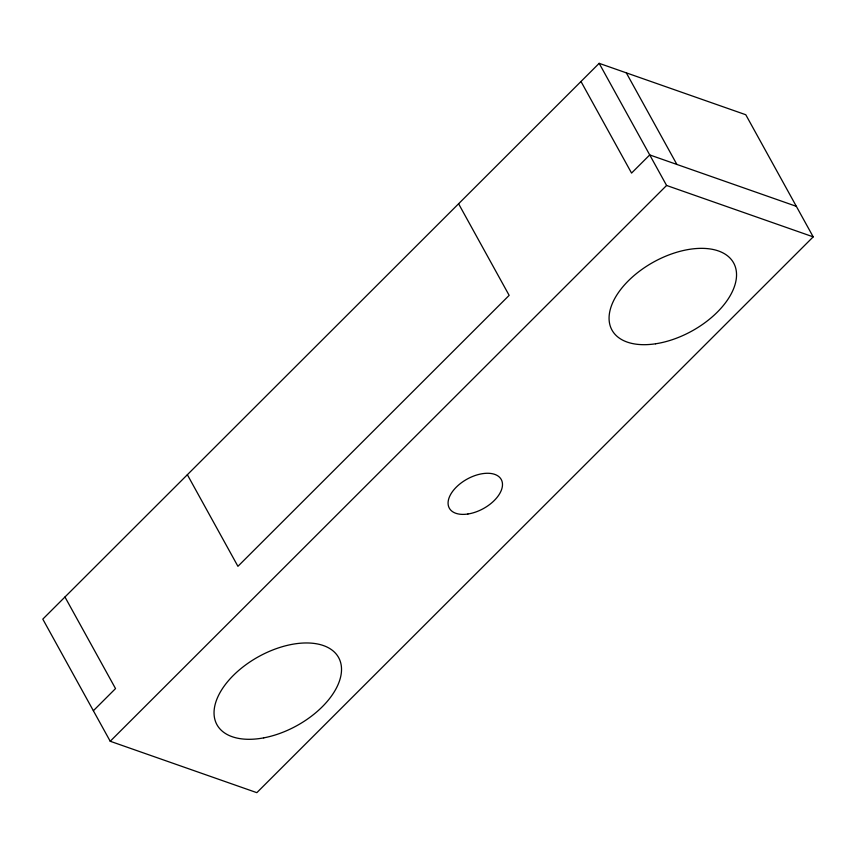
<?xml version="1.0" encoding="UTF-8"?>
<svg xmlns="http://www.w3.org/2000/svg" width="856" height="856" viewBox="0 0 856 856"><rect width="100%" height="100%" fill="white"/><g stroke="black" fill="none" stroke-linecap="round" stroke-linejoin="round"><path stroke-width="1.28" d="M599.168 63.333L42.8 619.134L110.221 741.264L256.832 792.667L813.2 236.866L745.779 114.736L599.168 63.333L666.589 185.463L813.2 236.866M93.368 710.726L115.528 688.588L64.96 596.996M110.221 741.264L666.589 185.463M796.348 206.339L649.725 154.925L631.557 173.083L580.989 81.491M626.314 72.856L676.882 164.448M458.591 203.771L509.149 295.363L237.925 566.319L187.357 474.716M467.922 514.007A29.66 16.842 -28.9 0 0 501.648 480.312A29.66 16.842 -28.9 0 0 456.28 487.16A29.66 16.842 -28.9 0 0 467.922 514.007M655.546 343.791A69.486 39.462 -28.9 0 0 734.566 264.846A69.486 39.462 -28.9 0 0 628.272 280.907A69.486 39.462 -28.9 0 0 655.546 343.791M263.755 737.861A69.486 39.462 -28.9 0 0 338.644 657.622A69.486 39.462 -28.9 0 0 230.927 677.92A69.486 39.462 -28.9 0 0 263.755 737.861"/></g></svg>
